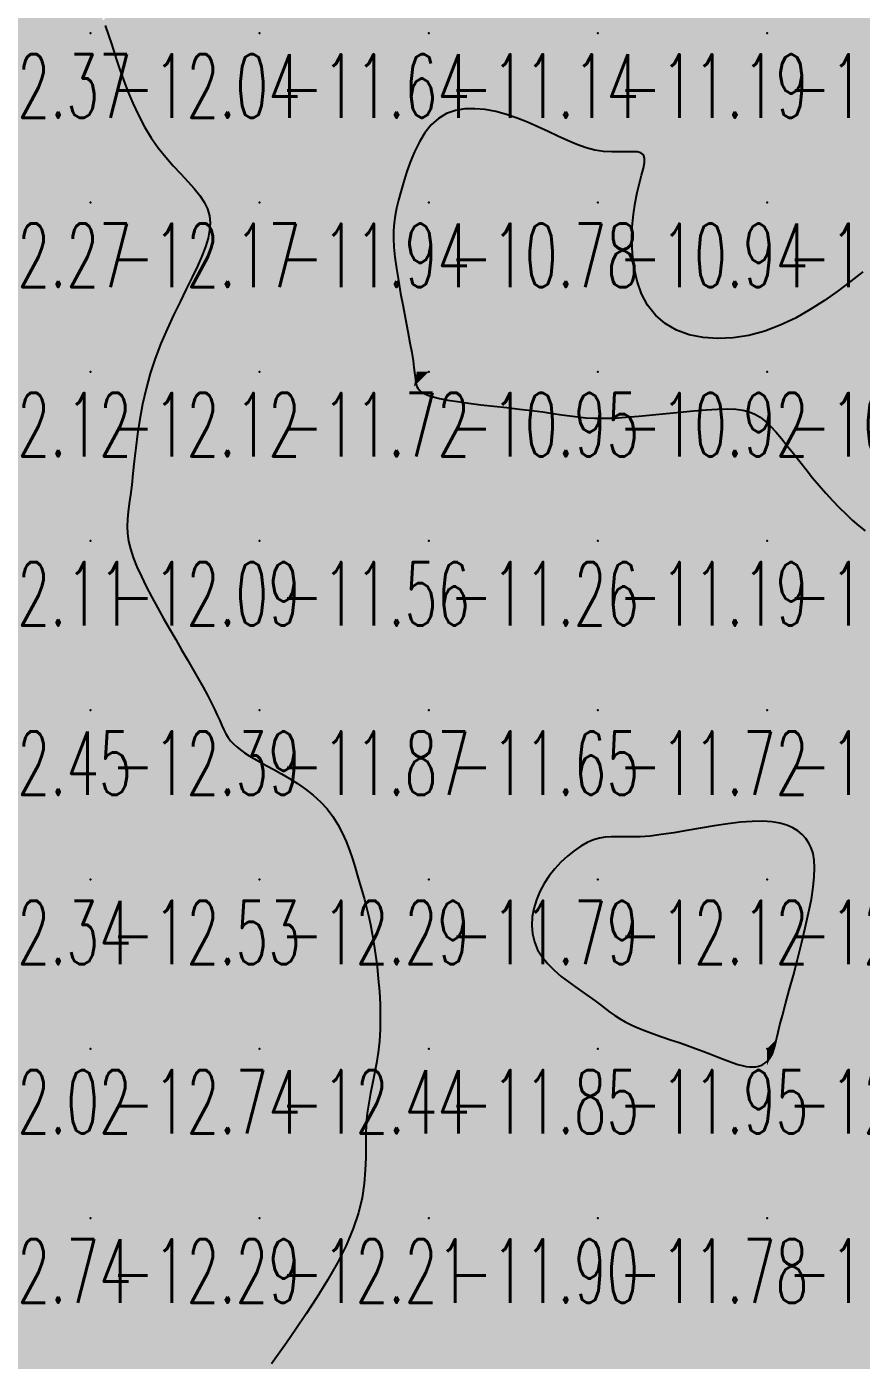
# Model space of a CAD drawing. Header units: millimetres. Extents: x 88261 to 90953, y 390274 to 392322.
# Drawn here: x 89756.5 to 89805.8, y 391698.8 to 391777.6 of the extents above; entities that cross this region are included whole.
import ezdxf
from ezdxf.enums import TextEntityAlignment as Align

# ---------------------------------------------------------------- set-up
doc = ezdxf.new("R2010")
doc.units = ezdxf.units.MM
doc.header["$LTSCALE"] = 25
for name, color, linetype in [('CN_03_00', 7, 'Continuous'), ('COTEAlt', 7, 'Continuous'), ('TN_COLORIAGE', 7, 'Continuous')]:
    doc.layers.add(name, color=color, linetype=linetype)
doc.styles.add('Simplex 1.0', font='Simplex.shx', dxfattribs={"width": 0.99, "height": 2.5})
doc.styles.get("Standard").update_dxf_attribs({"font": 'times.ttf'})

# ---------------------------------------------------------------- blocks, each defined once
blk = doc.blocks.new('COTE')
at = {"color": 0}
blk.add_point((0, 0), dxfattribs=at)
at = {"layer": 'COTEAlt'}
blk.add_attdef('ALT', text='', height=3.75, dxfattribs=at).set_placement((1.25, -1.25), align=Align.TOP_LEFT)

msp = doc.modelspace()

# ---------------------------------------------------------------- linework, layer by layer
at = {"layer": 'CN_03_00', "flags": 128}
for points, elevation in [([(89761.116, 391777.691), (89761.184, 391777.51), (89761.263, 391777.287), (89761.357, 391777.009), (89761.472, 391776.663), (89761.612, 391776.237), (89761.78, 391775.722), (89761.979, 391775.131), (89762.208, 391774.484), (89762.469, 391773.799), (89762.761, 391773.095), (89763.086, 391772.39), (89763.443, 391771.704), (89763.834, 391771.054), (89764.257, 391770.456), (89764.7, 391769.906), (89765.148, 391769.399), (89765.588, 391768.926), (89766.006, 391768.482), (89766.386, 391768.06), (89766.716, 391767.652), (89766.98, 391767.252), (89767.168, 391766.854), (89767.281, 391766.449), (89767.321, 391766.031), (89767.294, 391765.592), (89767.202, 391765.124), (89767.05, 391764.621), (89766.84, 391764.074), (89766.578, 391763.477), (89766.267, 391762.824), (89765.92, 391762.119), (89765.55, 391761.368), (89765.168, 391760.576), (89764.788, 391759.751), (89764.422, 391758.897), (89764.084, 391758.021), (89763.786, 391757.128), (89763.537, 391756.226), (89763.335, 391755.325), (89763.171, 391754.436), (89763.039, 391753.569), (89762.932, 391752.737), (89762.843, 391751.95), (89762.764, 391751.22), (89762.689, 391750.558), (89762.613, 391749.969), (89762.542, 391749.445), (89762.481, 391748.968), (89762.44, 391748.524), (89762.426, 391748.098), (89762.447, 391747.674), (89762.509, 391747.236), (89762.621, 391746.769), (89762.787, 391746.263), (89763.003, 391745.718), (89763.262, 391745.143), (89763.555, 391744.545), (89763.877, 391743.928), (89764.218, 391743.301), (89764.572, 391742.67), (89764.932, 391742.041), (89765.29, 391741.422), (89765.643, 391740.816), (89765.985, 391740.227), (89766.312, 391739.661), (89766.62, 391739.12), (89766.906, 391738.611), (89767.164, 391738.135), (89767.391, 391737.699), (89767.584, 391737.304), (89767.748, 391736.949), (89767.891, 391736.629), (89768.02, 391736.341), (89768.142, 391736.082), (89768.264, 391735.846), (89768.394, 391735.631), (89768.539, 391735.433), (89768.705, 391735.248), (89768.896, 391735.072), (89769.113, 391734.901), (89769.359, 391734.73), (89769.637, 391734.555), (89769.947, 391734.373), (89770.294, 391734.178), (89770.679, 391733.967), (89771.101, 391733.736), (89771.553, 391733.483), (89772.022, 391733.206), (89772.498, 391732.904), (89772.969, 391732.575), (89773.424, 391732.218), (89773.852, 391731.831), (89774.241, 391731.413), (89774.583, 391730.964), (89774.881, 391730.488), (89775.14, 391729.993), (89775.366, 391729.485), (89775.563, 391728.972), (89775.738, 391728.459), (89775.896, 391727.953), (89776.043, 391727.461), (89776.182, 391726.988), (89776.316, 391726.525), (89776.445, 391726.064), (89776.567, 391725.595), (89776.685, 391725.108), (89776.797, 391724.594), (89776.904, 391724.042), (89777.006, 391723.444), (89777.103, 391722.793), (89777.192, 391722.098), (89777.269, 391721.37), (89777.329, 391720.624), (89777.37, 391719.87), (89777.387, 391719.121), (89777.377, 391718.39), (89777.337, 391717.688), (89777.263, 391717.025), (89777.164, 391716.395), (89777.049, 391715.79), (89776.926, 391715.201), (89776.807, 391714.619), (89776.698, 391714.035), (89776.611, 391713.441), (89776.554, 391712.829), (89776.532, 391712.189), (89776.528, 391711.518), (89776.524, 391710.812), (89776.5, 391710.067), (89776.433, 391709.28), (89776.306, 391708.445), (89776.098, 391707.561), (89775.787, 391706.622), (89775.363, 391705.63), (89774.846, 391704.605), (89774.263, 391703.573), (89773.642, 391702.559), (89773.011, 391701.587), (89772.399, 391700.683), (89771.834, 391699.872), (89771.343, 391699.18), (89770.948, 391698.624)], -12), ([(89805.915, 391763.145), (89805.204, 391762.585), (89804.444, 391762.013), (89803.64, 391761.447), (89802.798, 391760.907), (89801.925, 391760.411), (89801.026, 391759.979), (89800.109, 391759.631), (89799.179, 391759.382), (89798.253, 391759.236), (89797.345, 391759.195), (89796.472, 391759.258), (89795.65, 391759.426), (89794.895, 391759.701), (89794.223, 391760.083), (89793.649, 391760.573), (89793.186, 391761.168), (89792.827, 391761.849), (89792.564, 391762.595), (89792.387, 391763.384), (89792.286, 391764.195), (89792.252, 391765.005), (89792.274, 391765.793), (89792.343, 391766.536), (89792.448, 391767.218), (89792.575, 391767.832), (89792.709, 391768.378), (89792.834, 391768.854), (89792.934, 391769.26), (89792.995, 391769.595), (89793, 391769.856), (89792.935, 391770.044), (89792.787, 391770.16), (89792.562, 391770.218), (89792.268, 391770.235), (89791.915, 391770.231), (89791.509, 391770.221), (89791.062, 391770.223), (89790.58, 391770.255), (89790.073, 391770.334), (89789.548, 391770.472), (89789.008, 391770.663), (89788.453, 391770.894), (89787.883, 391771.153), (89787.3, 391771.427), (89786.703, 391771.704), (89786.095, 391771.972), (89785.476, 391772.219), (89784.847, 391772.432), (89784.215, 391772.602), (89783.589, 391772.72), (89782.977, 391772.776), (89782.386, 391772.762), (89781.825, 391772.667), (89781.302, 391772.484), (89780.824, 391772.202), (89780.399, 391771.818), (89780.023, 391771.348), (89779.694, 391770.811), (89779.407, 391770.229), (89779.158, 391769.623), (89778.942, 391769.013), (89778.757, 391768.42), (89778.599, 391767.866), (89778.463, 391767.363), (89778.351, 391766.902), (89778.264, 391766.464), (89778.203, 391766.032), (89778.17, 391765.587), (89778.166, 391765.113), (89778.192, 391764.592), (89778.25, 391764.005), (89778.339, 391763.343), (89778.339, 391763.343), (89778.453, 391762.621), (89778.586, 391761.864), (89778.728, 391761.095), (89778.872, 391760.337), (89779.011, 391759.614), (89779.137, 391758.95), (89779.242, 391758.368), (89779.32, 391757.886), (89779.376, 391757.496), (89779.415, 391757.186), (89779.442, 391756.942), (89779.463, 391756.752), (89779.483, 391756.602), (89779.509, 391756.48), (89779.546, 391756.371), (89779.6, 391756.266), (89779.682, 391756.161), (89779.802, 391756.058), (89779.972, 391755.956), (89780.203, 391755.856), (89780.506, 391755.757), (89780.892, 391755.66), (89781.372, 391755.565), (89781.952, 391755.472), (89782.614, 391755.381), (89783.334, 391755.292), (89784.089, 391755.204), (89784.856, 391755.117), (89785.612, 391755.032), (89786.332, 391754.947), (89786.994, 391754.863), (89787.582, 391754.78), (89788.109, 391754.701), (89788.598, 391754.63), (89789.068, 391754.569), (89789.543, 391754.523), (89790.042, 391754.494), (89790.589, 391754.487), (89791.203, 391754.504), (89791.899, 391754.547), (89792.662, 391754.612), (89793.467, 391754.69), (89794.292, 391754.774), (89795.113, 391754.858), (89795.907, 391754.934), (89796.651, 391754.996), (89797.32, 391755.035), (89797.899, 391755.046), (89798.395, 391755.024), (89798.823, 391754.967), (89799.197, 391754.87), (89799.532, 391754.73), (89799.841, 391754.544), (89800.14, 391754.309), (89800.443, 391754.021), (89800.761, 391753.679), (89801.096, 391753.29), (89801.444, 391752.864), (89801.805, 391752.41), (89802.176, 391751.938), (89802.556, 391751.458), (89802.941, 391750.978), (89803.332, 391750.508), (89803.724, 391750.057), (89804.118, 391749.627), (89804.51, 391749.218), (89804.9, 391748.834), (89805.287, 391748.474), (89805.667, 391748.139), (89806.041, 391747.832)], -11)]:
    msp.add_lwpolyline(points, dxfattribs=dict(at, elevation=elevation))
at = {"layer": 'CN_03_00', "elevation": -12, "flags": 128}
msp.add_lwpolyline([(89790.089, 391720.067), (89790.398, 391719.833), (89790.685, 391719.615), (89790.961, 391719.408), (89791.239, 391719.212), (89791.531, 391719.023), (89791.85, 391718.84), (89792.208, 391718.66), (89792.614, 391718.481), (89793.06, 391718.303), (89793.536, 391718.126), (89794.033, 391717.95), (89794.54, 391717.777), (89795.046, 391717.605), (89795.54, 391717.435), (89796.014, 391717.268), (89796.457, 391717.104), (89796.87, 391716.945), (89797.253, 391716.794), (89797.608, 391716.654), (89797.937, 391716.527), (89798.239, 391716.416), (89798.517, 391716.324), (89798.772, 391716.252), (89799.004, 391716.204), (89799.216, 391716.178), (89799.409, 391716.173), (89799.582, 391716.186), (89799.739, 391716.217), (89799.88, 391716.263), (89800.006, 391716.323), (89800.119, 391716.395), (89800.22, 391716.477), (89800.309, 391716.568), (89800.387, 391716.664), (89800.455, 391716.765), (89800.513, 391716.866), (89800.562, 391716.967), (89800.603, 391717.065), (89800.635, 391717.157), (89800.661, 391717.245), (89800.686, 391717.343), (89800.717, 391717.472), (89800.758, 391717.649), (89800.816, 391717.892), (89800.899, 391718.222), (89801.011, 391718.656), (89801.159, 391719.213), (89801.346, 391719.904), (89801.563, 391720.705), (89801.8, 391721.586), (89802.044, 391722.515), (89802.284, 391723.461), (89802.509, 391724.393), (89802.706, 391725.279), (89802.865, 391726.089), (89802.976, 391726.798), (89803.04, 391727.409), (89803.057, 391727.935), (89803.031, 391728.386), (89802.963, 391728.773), (89802.855, 391729.106), (89802.711, 391729.397), (89802.531, 391729.657), (89802.316, 391729.895), (89802.062, 391730.108), (89801.763, 391730.293), (89801.413, 391730.447), (89801.005, 391730.567), (89800.533, 391730.647), (89799.992, 391730.685), (89799.374, 391730.677), (89798.68, 391730.622), (89797.924, 391730.528), (89797.13, 391730.408), (89796.319, 391730.273), (89795.511, 391730.134), (89794.729, 391730.003), (89793.994, 391729.892), (89793.328, 391729.811), (89792.745, 391729.769), (89792.239, 391729.757), (89791.794, 391729.761), (89791.396, 391729.77), (89791.031, 391729.769), (89790.685, 391729.747), (89790.343, 391729.69), (89789.991, 391729.586), (89789.619, 391729.424), (89789.232, 391729.207), (89788.838, 391728.938), (89788.445, 391728.624), (89788.064, 391728.268), (89787.701, 391727.876), (89787.366, 391727.451), (89787.068, 391726.999), (89786.815, 391726.525), (89786.611, 391726.035), (89786.461, 391725.534), (89786.37, 391725.03), (89786.342, 391724.528), (89786.383, 391724.034), (89786.495, 391723.555), (89786.684, 391723.097), (89786.951, 391722.665), (89787.283, 391722.259), (89787.664, 391721.878), (89788.078, 391721.521), (89788.51, 391721.188), (89788.942, 391720.877), (89789.36, 391720.587), (89789.746, 391720.317), (89790.089, 391720.067)], close=True, dxfattribs=at)
at = {"layer": 'TN_COLORIAGE', "color": 211}
for points in [[(89750.249, 391777.239, -12), (89757.323, 391784.313, -12), (89750.249, 391787.239, -12), (89757.063, 391787.239, -12)], [(89750.249, 391777.239, -12), (89757.323, 391784.313, -12), (89760.249, 391777.239, -12), (89760.249, 391779.435, -12)], [(89761.012, 391778.003, -12.043), (89760.249, 391779.435, -12.043), (89760.249, 391777.239, -12.043)], [(89761.012, 391778.003, -12.043), (89761.297, 391777.239, -12.043), (89760.249, 391777.239, -12.043)], [(89750.249, 391767.239, -12.043), (89760.249, 391767.239, -12.043), (89760.249, 391777.239, -12.043)], [(89750.249, 391777.239, -12.043), (89750.249, 391767.239, -12.043), (89760.249, 391777.239, -12.043)], [(89760.249, 391767.239, -12), (89763.471, 391770.461, -12), (89760.249, 391777.239, -12), (89761.297, 391777.239, -12)], [(89763.471, 391770.461, -12.173), (89767.826, 391767.239, -12.173), (89760.249, 391767.239, -12.173)], [(89750.249, 391767.239, -12.173), (89750.249, 391757.239, -12.173), (89760.249, 391767.239, -12.173)], [(89750.249, 391757.239, -12.173), (89760.249, 391757.239, -12.173), (89760.249, 391767.239, -12.173)], [(89760.249, 391767.239, -12), (89767.826, 391767.239, -12), (89760.249, 391757.239, -12), (89767.105, 391764.096, -12)], [(89763.221, 391757.239, -12.121), (89767.105, 391764.096, -12.121), (89760.249, 391757.239, -12.121)], [(89750.249, 391747.239, -12.121), (89760.249, 391747.239, -12.121), (89760.249, 391757.239, -12.121)], [(89750.249, 391757.239, -12.121), (89750.249, 391747.239, -12.121), (89760.249, 391757.239, -12.121)], [(89760.249, 391757.239, -12), (89763.221, 391757.239, -12), (89760.249, 391747.239, -12), (89762.726, 391749.717, -12)], [(89762.012, 391747.239, -12.094), (89762.726, 391749.717, -12.094), (89760.249, 391747.239, -12.094)], [(89750.249, 391747.239, -12.094), (89750.249, 391737.239, -12.094), (89760.249, 391747.239, -12.094)], [(89750.249, 391737.239, -12.094), (89760.249, 391737.239, -12.094), (89760.249, 391747.239, -12.094)], [(89760.249, 391737.239, -12), (89764.952, 391741.942, -12), (89760.249, 391747.239, -12), (89762.012, 391747.239, -12)], [(89764.952, 391741.942, -12.389), (89767.773, 391737.239, -12.389), (89760.249, 391737.239, -12.389)], [(89750.249, 391737.239, -12.389), (89750.249, 391727.239, -12.389), (89760.249, 391737.239, -12.389)], [(89750.249, 391727.239, -12.389), (89760.249, 391727.239, -12.389), (89760.249, 391737.239, -12.389)], [(89760.249, 391727.239, -12), (89768.303, 391735.294, -12), (89760.249, 391737.239, -12), (89767.773, 391737.239, -12)], [(89760.249, 391727.239, -12), (89768.303, 391735.294, -12), (89770.249, 391727.239, -12), (89770.249, 391734.186, -12)], [(89774.773, 391731.764, -12.291), (89770.249, 391734.186, -12.291), (89770.249, 391727.239, -12.291)], [(89774.773, 391731.764, -12.291), (89776.107, 391727.239, -12.291), (89770.249, 391727.239, -12.291)], [(89800.249, 391727.239, -12), (89800.249, 391731.207, -12), (89790.249, 391727.239, -12), (89792.367, 391729.358, -12)], [(89802.884, 391729.875, -12.292), (89800.249, 391731.207, -12.292), (89800.249, 391727.239, -12.292)], [(89790.249, 391730.23, -12.119), (89786.586, 391727.239, -12.119), (89790.249, 391727.239, -12.119)], [(89792.367, 391729.358, -12.119), (89790.249, 391730.23, -12.119), (89790.249, 391727.239, -12.119)], [(89802.884, 391729.875, -12.292), (89803.399, 391727.239, -12.292), (89800.249, 391727.239, -12.292)], [(89750.249, 391727.239, -12.53), (89750.249, 391717.239, -12.53), (89760.249, 391727.239, -12.53)], [(89750.249, 391717.239, -12.53), (89760.249, 391717.239, -12.53), (89760.249, 391727.239, -12.53)], [(89760.249, 391727.239, -12.291), (89760.249, 391717.239, -12.291), (89770.249, 391727.239, -12.291)], [(89760.249, 391717.239, -12.291), (89770.249, 391717.239, -12.291), (89770.249, 391727.239, -12.291)], [(89770.249, 391717.239, -12), (89777.056, 391724.046, -12), (89770.249, 391727.239, -12), (89776.107, 391727.239, -12)], [(89786.586, 391727.239, -12.119), (89785.817, 391722.808, -12.119), (89790.249, 391727.239, -12.119)], [(89785.817, 391722.808, -12.119), (89790.249, 391720.111, -12.119), (89790.249, 391727.239, -12.119)], [(89800.249, 391727.239, -12), (89791.662, 391718.652, -12), (89790.249, 391727.239, -12), (89790.249, 391720.111, -12)], [(89800.249, 391727.239, -12), (89791.662, 391718.652, -12), (89800.249, 391717.239, -12), (89796.353, 391717.239, -12)], [(89800.249, 391727.239, -12), (89803.399, 391727.239, -12), (89800.249, 391717.239, -12), (89800.71, 391717.7, -12)], [(89777.056, 391724.046, -12.439), (89777.708, 391717.239, -12.439), (89770.249, 391717.239, -12.439)], [(89800.71, 391717.7, -12.031), (89800.713, 391717.239, -12.031), (89800.249, 391717.239, -12.031)], [(89750.249, 391717.239, -12.739), (89750.249, 391707.239, -12.739), (89760.249, 391717.239, -12.739)], [(89750.249, 391707.239, -12.739), (89760.249, 391707.239, -12.739), (89760.249, 391717.239, -12.739)], [(89760.249, 391717.239, -12.439), (89760.249, 391707.239, -12.439), (89770.249, 391717.239, -12.439)], [(89760.249, 391707.239, -12.439), (89770.249, 391707.239, -12.439), (89770.249, 391717.239, -12.439)], [(89770.249, 391717.239, -12), (89777.708, 391717.239, -12), (89770.249, 391707.239, -12), (89776.133, 391713.123, -12)], [(89799.007, 391715.998, -12.031), (89796.353, 391717.239, -12.031), (89800.249, 391717.239, -12.031)], [(89800.249, 391716.283, -12.031), (89799.007, 391715.998, -12.031), (89800.249, 391717.239, -12.031)], [(89800.713, 391717.239, -12.031), (89800.249, 391716.283, -12.031), (89800.249, 391717.239, -12.031)], [(89776.133, 391713.123, -12.214), (89777.086, 391707.239, -12.214), (89770.249, 391707.239, -12.214)], [(89750.249, 391698.546, -12.288), (89750.772, 391697.763, -12.288), (89750.249, 391707.239, -12.288), (89760.249, 391707.239, -12.288)], [(89750.803, 391697.239, -12.288), (89750.772, 391697.763, -12.288), (89760.249, 391697.239, -12.288), (89760.249, 391707.239, -12.288)], [(89760.249, 391707.239, -12.214), (89760.249, 391697.239, -12.214), (89770.249, 391707.239, -12.214)], [(89760.249, 391697.239, -12), (89769.979, 391697.239, -12), (89770.249, 391707.239, -12), (89770.249, 391697.65, -12)], [(89777.086, 391707.239, -12.214), (89770.249, 391697.65, -12.214), (89770.249, 391707.239, -12.214)]]:
    msp.add_solid(points, dxfattribs=at)
at = {"layer": 'TN_COLORIAGE', "color": 201}
for points in [[(89761.297, 391777.239, -11.485), (89761.012, 391778.003, -11.485), (89770.249, 391777.239, -11.485), (89770.249, 391787.239, -11.485)], [(89770.249, 391787.239, -11.385), (89770.249, 391777.239, -11.385), (89780.249, 391787.239, -11.385)], [(89770.249, 391777.239, -11.385), (89780.249, 391777.239, -11.385), (89780.249, 391787.239, -11.385)], [(89780.249, 391787.239, -11), (89790.146, 391787.239, -11), (89780.249, 391777.239, -11), (89789.972, 391786.963, -11)], [(89790.249, 391777.239, -11), (89790.249, 391787.036, -11), (89780.249, 391777.239, -11), (89789.972, 391786.963, -11)], [(89795.246, 391782.237, -11.192), (89790.249, 391787.036, -11.192), (89790.249, 391777.239, -11.192)], [(89790.249, 391777.239, -11), (89795.246, 391782.237, -11), (89800.249, 391777.239, -11), (89800.249, 391780.833, -11)], [(89800.249, 391780.833, -11.108), (89805.125, 391782.115, -11.108), (89800.249, 391777.239, -11.108)], [(89800.249, 391777.239, -11), (89805.125, 391782.115, -11), (89810.249, 391777.239, -11), (89810.249, 391781.322, -11)], [(89761.297, 391777.239, -11.636), (89763.471, 391770.461, -11.636), (89770.249, 391777.239, -11.636)], [(89767.826, 391767.239, -11.636), (89763.471, 391770.461, -11.636), (89770.249, 391767.239, -11.636), (89770.249, 391777.239, -11.636)], [(89770.249, 391767.239, -11), (89778.361, 391767.239, -11), (89780.249, 391777.239, -11), (89780.249, 391773.349, -11)], [(89770.249, 391777.239, -11.14), (89770.249, 391767.239, -11.14), (89780.249, 391777.239, -11.14)], [(89790.249, 391777.239, -11), (89785.589, 391772.58, -11), (89780.249, 391777.239, -11), (89780.249, 391773.349, -11)], [(89785.589, 391772.58, -11.192), (89790.249, 391769.645, -11.192), (89790.249, 391777.239, -11.192)], [(89790.249, 391777.239, -11), (89790.249, 391769.645, -11), (89800.249, 391777.239, -11), (89793.854, 391770.845, -11)], [(89800.249, 391767.239, -11), (89791.944, 391767.239, -11), (89800.249, 391777.239, -11), (89793.854, 391770.845, -11)], [(89800.249, 391777.239, -11.078), (89800.249, 391767.239, -11.078), (89810.249, 391777.239, -11.078)], [(89800.249, 391767.239, -11.078), (89810.249, 391767.239, -11.078), (89810.249, 391777.239, -11.078)], [(89767.105, 391764.096, -11.715), (89763.221, 391757.239, -11.715), (89770.249, 391767.239, -11.715), (89770.249, 391757.239, -11.715)], [(89767.105, 391764.096, -11.945), (89767.826, 391767.239, -11.945), (89770.249, 391767.239, -11.945)], [(89770.249, 391767.239, -11), (89778.361, 391767.239, -11), (89770.249, 391757.239, -11), (89777.898, 391764.888, -11)], [(89792.425, 391759.416, -11.298), (89791.944, 391767.239, -11.298), (89800.249, 391767.239, -11.298)], [(89792.425, 391759.416, -11.298), (89800.249, 391758.537, -11.298), (89800.249, 391767.239, -11.298)], [(89800.249, 391767.239, -11), (89800.249, 391758.537, -11), (89810.249, 391767.239, -11), (89807.231, 391764.221, -11)], [(89777.898, 391764.888, -11.715), (89779.546, 391757.239, -11.715), (89770.249, 391757.239, -11.715)], [(89762.726, 391749.717, -11.562), (89762.012, 391747.239, -11.562), (89770.249, 391757.239, -11.562), (89770.249, 391747.239, -11.562)], [(89762.726, 391749.717, -11.715), (89763.221, 391757.239, -11.715), (89770.249, 391757.239, -11.715)], [(89770.249, 391757.239, -11), (89779.546, 391757.239, -11), (89770.249, 391747.239, -11), (89779.37, 391756.361, -11)], [(89770.249, 391747.239, -11), (89779.37, 391756.361, -11), (89780.249, 391747.239, -11), (89780.249, 391755.543, -11)], [(89787.867, 391754.858, -11.265), (89780.249, 391755.543, -11.265), (89780.249, 391747.239, -11.265)], [(89790.249, 391754.205, -11.19), (89798.356, 391755.346, -11.19), (89790.249, 391747.239, -11.19)], [(89790.249, 391747.239, -11), (89798.356, 391755.346, -11), (89800.249, 391747.239, -11), (89800.249, 391754.62, -11)], [(89780.249, 391747.239, -11), (89787.867, 391754.858, -11), (89790.249, 391747.239, -11), (89790.249, 391754.205, -11)], [(89803.306, 391750.297, -11.125), (89800.249, 391754.62, -11.125), (89800.249, 391747.239, -11.125)], [(89803.306, 391750.297, -11.125), (89806.515, 391747.239, -11.125), (89800.249, 391747.239, -11.125)], [(89762.012, 391747.239, -11.562), (89764.952, 391741.942, -11.562), (89770.249, 391747.239, -11.562)], [(89767.773, 391737.239, -11.562), (89764.952, 391741.942, -11.562), (89770.249, 391737.239, -11.562), (89770.249, 391747.239, -11.562)], [(89770.249, 391747.239, -11.265), (89770.249, 391737.239, -11.265), (89780.249, 391747.239, -11.265)], [(89770.249, 391737.239, -11.265), (89780.249, 391737.239, -11.265), (89780.249, 391747.239, -11.265)], [(89780.249, 391747.239, -11.19), (89780.249, 391737.239, -11.19), (89790.249, 391747.239, -11.19)], [(89780.249, 391737.239, -11.19), (89790.249, 391737.239, -11.19), (89790.249, 391747.239, -11.19)], [(89790.249, 391747.239, -11.125), (89790.249, 391737.239, -11.125), (89800.249, 391747.239, -11.125)], [(89790.249, 391737.239, -11.125), (89800.249, 391737.239, -11.125), (89800.249, 391747.239, -11.125)], [(89800.249, 391737.239, -11), (89809.069, 391746.059, -11), (89800.249, 391747.239, -11), (89806.515, 391747.239, -11)], [(89800.249, 391737.239, -11), (89809.069, 391746.059, -11), (89810.249, 391737.239, -11), (89810.249, 391744.37, -11)], [(89767.773, 391737.239, -11.872), (89768.303, 391735.294, -11.872), (89770.249, 391737.239, -11.872)], [(89770.249, 391734.186, -11.872), (89768.303, 391735.294, -11.872), (89770.249, 391737.239, -11.872)], [(89770.249, 391734.186, -11.647), (89774.773, 391731.764, -11.647), (89770.249, 391737.239, -11.647), (89780.249, 391737.239, -11.647)], [(89776.107, 391727.239, -11.647), (89774.773, 391731.764, -11.647), (89780.249, 391727.239, -11.647), (89780.249, 391737.239, -11.647)], [(89780.249, 391737.239, -11.721), (89780.249, 391727.239, -11.721), (89790.249, 391737.239, -11.721)], [(89786.586, 391727.239, -11.721), (89790.249, 391730.23, -11.721), (89780.249, 391727.239, -11.721), (89790.249, 391737.239, -11.721)], [(89790.249, 391730.23, -11.557), (89792.367, 391729.358, -11.557), (89790.249, 391737.239, -11.557), (89800.249, 391737.239, -11.557)], [(89792.367, 391729.358, -11.557), (89800.249, 391731.207, -11.557), (89800.249, 391737.239, -11.557)], [(89800.249, 391731.207, -11.185), (89802.884, 391729.875, -11.185), (89800.249, 391737.239, -11.185), (89810.249, 391737.239, -11.185)], [(89803.399, 391727.239, -11.185), (89802.884, 391729.875, -11.185), (89810.249, 391727.239, -11.185), (89810.249, 391737.239, -11.185)], [(89776.107, 391727.239, -11.794), (89777.056, 391724.046, -11.794), (89780.249, 391727.239, -11.794)], [(89777.708, 391717.239, -11.794), (89777.056, 391724.046, -11.794), (89780.249, 391717.239, -11.794), (89780.249, 391727.239, -11.794)], [(89785.817, 391722.808, -11.794), (89786.586, 391727.239, -11.794), (89780.249, 391717.239, -11.794), (89780.249, 391727.239, -11.794)], [(89800.71, 391717.7, -11.366), (89803.399, 391727.239, -11.366), (89810.249, 391727.239, -11.366)], [(89800.713, 391717.239, -11.366), (89800.71, 391717.7, -11.366), (89810.249, 391717.239, -11.366), (89810.249, 391727.239, -11.366)], [(89790.249, 391720.111, -11.85), (89785.817, 391722.808, -11.85), (89790.249, 391717.239, -11.85), (89780.249, 391717.239, -11.85)], [(89790.249, 391720.111, -11.952), (89791.662, 391718.652, -11.952), (89790.249, 391717.239, -11.952)], [(89796.353, 391717.239, -11.952), (89791.662, 391718.652, -11.952), (89790.249, 391717.239, -11.952)], [(89776.133, 391713.123, -11.85), (89777.708, 391717.239, -11.85), (89780.249, 391717.239, -11.85)], [(89777.086, 391707.239, -11.85), (89776.133, 391713.123, -11.85), (89780.249, 391707.239, -11.85), (89780.249, 391717.239, -11.85)], [(89780.249, 391717.239, -11.952), (89780.249, 391707.239, -11.952), (89790.249, 391717.239, -11.952)], [(89780.249, 391707.239, -11.952), (89790.249, 391707.239, -11.952), (89790.249, 391717.239, -11.952)], [(89796.353, 391717.239, -11.784), (89799.007, 391715.998, -11.784), (89790.249, 391717.239, -11.784), (89790.249, 391707.239, -11.784)], [(89800.249, 391716.283, -11.371), (89800.713, 391717.239, -11.371), (89800.249, 391707.239, -11.371), (89810.249, 391717.239, -11.371)], [(89800.249, 391707.239, -11.371), (89810.249, 391707.239, -11.371), (89810.249, 391717.239, -11.371)], [(89799.007, 391715.998, -11.711), (89800.249, 391716.283, -11.711), (89790.249, 391707.239, -11.711), (89800.249, 391707.239, -11.711)], [(89770.249, 391697.65, -11.901), (89777.086, 391707.239, -11.901), (89770.249, 391697.239, -11.901), (89780.249, 391707.239, -11.901)], [(89770.249, 391697.239, -11.901), (89780.249, 391697.239, -11.901), (89780.249, 391707.239, -11.901)], [(89780.249, 391707.239, -11.784), (89780.249, 391697.239, -11.784), (89790.249, 391707.239, -11.784)], [(89780.249, 391697.239, -11.784), (89790.249, 391697.239, -11.784), (89790.249, 391707.239, -11.784)], [(89799.137, 391697.239, -11.711), (89800.249, 391698.091, -11.711), (89790.249, 391697.239, -11.711), (89800.249, 391707.239, -11.711)], [(89790.249, 391707.239, -11.711), (89790.249, 391697.239, -11.711), (89800.249, 391707.239, -11.711)], [(89800.249, 391698.091, -11.38), (89800.665, 391697.656, -11.38), (89800.249, 391707.239, -11.38), (89810.249, 391707.239, -11.38)], [(89800.705, 391697.239, -11.38), (89800.665, 391697.656, -11.38), (89810.249, 391697.239, -11.38), (89810.249, 391707.239, -11.38)]]:
    msp.add_solid(points, dxfattribs=at)
at = {"layer": 'TN_COLORIAGE', "color": 191}
for points in [[(89780.249, 391773.349, -10.78), (89778.361, 391767.239, -10.78), (89780.249, 391767.239, -10.78)], [(89780.249, 391773.349, -10.78), (89785.589, 391772.58, -10.78), (89780.249, 391767.239, -10.78)], [(89790.249, 391769.645, -10.78), (89785.589, 391772.58, -10.78), (89790.249, 391767.239, -10.78), (89780.249, 391767.239, -10.78)], [(89793.854, 391770.845, -10.939), (89790.249, 391769.645, -10.939), (89790.249, 391767.239, -10.939)], [(89793.854, 391770.845, -10.939), (89791.944, 391767.239, -10.939), (89790.249, 391767.239, -10.939)], [(89777.898, 391764.888, -10.78), (89778.361, 391767.239, -10.78), (89780.249, 391767.239, -10.78)], [(89779.546, 391757.239, -10.78), (89777.898, 391764.888, -10.78), (89780.249, 391757.239, -10.78), (89780.249, 391767.239, -10.78)], [(89780.249, 391767.239, -10.939), (89780.249, 391757.239, -10.939), (89790.249, 391767.239, -10.939)], [(89780.249, 391757.239, -10.939), (89790.249, 391757.239, -10.939), (89790.249, 391767.239, -10.939)], [(89791.944, 391767.239, -10.917), (89792.425, 391759.416, -10.917), (89790.249, 391767.239, -10.917), (89790.249, 391757.239, -10.917)], [(89807.231, 391764.221, -10.716), (89810.249, 391766.607, -10.716), (89800.249, 391757.239, -10.716), (89810.249, 391757.239, -10.716)], [(89807.231, 391764.221, -10.956), (89800.249, 391758.537, -10.956), (89800.249, 391757.239, -10.956)], [(89800.249, 391758.537, -10.917), (89792.425, 391759.416, -10.917), (89800.249, 391757.239, -10.917), (89790.249, 391757.239, -10.917)], [(89779.37, 391756.361, -10.946), (89779.546, 391757.239, -10.946), (89780.249, 391757.239, -10.946)], [(89780.249, 391755.543, -10.946), (89779.37, 391756.361, -10.946), (89780.249, 391757.239, -10.946)], [(89780.249, 391755.543, -10.917), (89787.867, 391754.858, -10.917), (89780.249, 391757.239, -10.917), (89790.249, 391757.239, -10.917)], [(89790.249, 391754.205, -10.917), (89787.867, 391754.858, -10.917), (89790.249, 391757.239, -10.917)], [(89798.356, 391755.346, -10.917), (89790.249, 391754.205, -10.917), (89800.249, 391757.239, -10.917), (89790.249, 391757.239, -10.917)], [(89800.249, 391754.62, -10.956), (89798.356, 391755.346, -10.956), (89800.249, 391757.239, -10.956)], [(89800.249, 391754.62, -10.716), (89803.306, 391750.297, -10.716), (89800.249, 391757.239, -10.716), (89810.249, 391757.239, -10.716)], [(89806.515, 391747.239, -10.716), (89803.306, 391750.297, -10.716), (89810.249, 391747.239, -10.716), (89810.249, 391757.239, -10.716)]]:
    msp.add_solid(points, dxfattribs=at)

# ---------------------------------------------------------------- block references
at = {"layer": 'COTEAlt'}
ref = msp.add_blockref('COTE', (89750.249, 391777.239), dxfattribs=at)
ref.add_attrib('ALT', '-12.37', dxfattribs={"height": 3.75, "style": 'Simplex 1.0', "width": 0.6}).set_placement((89751.499, 391775.989), align=Align.TOP_LEFT)
ref = msp.add_blockref('COTE', (89760.249, 391777.239), dxfattribs=at)
ref.add_attrib('ALT', '-12.04', dxfattribs={"height": 3.75, "style": 'Simplex 1.0', "width": 0.6}).set_placement((89761.499, 391775.989), align=Align.TOP_LEFT)
ref = msp.add_blockref('COTE', (89770.249, 391777.239), dxfattribs=at)
ref.add_attrib('ALT', '-11.64', dxfattribs={"height": 3.75, "style": 'Simplex 1.0', "width": 0.6}).set_placement((89771.499, 391775.989), align=Align.TOP_LEFT)
ref = msp.add_blockref('COTE', (89780.249, 391777.239), dxfattribs=at)
ref.add_attrib('ALT', '-11.14', dxfattribs={"height": 3.75, "style": 'Simplex 1.0', "width": 0.6}).set_placement((89781.499, 391775.989), align=Align.TOP_LEFT)
ref = msp.add_blockref('COTE', (89790.249, 391777.239), dxfattribs=at)
ref.add_attrib('ALT', '-11.19', dxfattribs={"height": 3.75, "style": 'Simplex 1.0', "width": 0.6}).set_placement((89791.499, 391775.989), align=Align.TOP_LEFT)
ref = msp.add_blockref('COTE', (89800.249, 391777.239), dxfattribs=at)
ref.add_attrib('ALT', '-11.11', dxfattribs={"height": 3.75, "style": 'Simplex 1.0', "width": 0.6}).set_placement((89801.499, 391775.989), align=Align.TOP_LEFT)
ref = msp.add_blockref('COTE', (89750.249, 391767.239), dxfattribs=at)
ref.add_attrib('ALT', '-12.27', dxfattribs={"height": 3.75, "style": 'Simplex 1.0', "width": 0.6}).set_placement((89751.499, 391765.989), align=Align.TOP_LEFT)
ref = msp.add_blockref('COTE', (89760.249, 391767.239), dxfattribs=at)
ref.add_attrib('ALT', '-12.17', dxfattribs={"height": 3.75, "style": 'Simplex 1.0', "width": 0.6}).set_placement((89761.499, 391765.989), align=Align.TOP_LEFT)
ref = msp.add_blockref('COTE', (89770.249, 391767.239), dxfattribs=at)
ref.add_attrib('ALT', '-11.94', dxfattribs={"height": 3.75, "style": 'Simplex 1.0', "width": 0.6}).set_placement((89771.499, 391765.989), align=Align.TOP_LEFT)
ref = msp.add_blockref('COTE', (89780.249, 391767.239), dxfattribs=at)
ref.add_attrib('ALT', '-10.78', dxfattribs={"height": 3.75, "style": 'Simplex 1.0', "width": 0.6}).set_placement((89781.499, 391765.989), align=Align.TOP_LEFT)
ref = msp.add_blockref('COTE', (89790.249, 391767.239), dxfattribs=at)
ref.add_attrib('ALT', '-10.94', dxfattribs={"height": 3.75, "style": 'Simplex 1.0', "width": 0.6}).set_placement((89791.499, 391765.989), align=Align.TOP_LEFT)
ref = msp.add_blockref('COTE', (89800.249, 391767.239), dxfattribs=at)
ref.add_attrib('ALT', '-11.30', dxfattribs={"height": 3.75, "style": 'Simplex 1.0', "width": 0.6}).set_placement((89801.499, 391765.989), align=Align.TOP_LEFT)
ref = msp.add_blockref('COTE', (89750.249, 391757.239), dxfattribs=at)
ref.add_attrib('ALT', '-12.12', dxfattribs={"height": 3.75, "style": 'Simplex 1.0', "width": 0.6}).set_placement((89751.499, 391755.989), align=Align.TOP_LEFT)
ref = msp.add_blockref('COTE', (89760.249, 391757.239), dxfattribs=at)
ref.add_attrib('ALT', '-12.12', dxfattribs={"height": 3.75, "style": 'Simplex 1.0', "width": 0.6}).set_placement((89761.499, 391755.989), align=Align.TOP_LEFT)
ref = msp.add_blockref('COTE', (89770.249, 391757.239), dxfattribs=at)
ref.add_attrib('ALT', '-11.72', dxfattribs={"height": 3.75, "style": 'Simplex 1.0', "width": 0.6}).set_placement((89771.499, 391755.989), align=Align.TOP_LEFT)
ref = msp.add_blockref('COTE', (89780.249, 391757.239), dxfattribs=at)
ref.add_attrib('ALT', '-10.95', dxfattribs={"height": 3.75, "style": 'Simplex 1.0', "width": 0.6}).set_placement((89781.499, 391755.989), align=Align.TOP_LEFT)
ref = msp.add_blockref('COTE', (89790.249, 391757.239), dxfattribs=at)
ref.add_attrib('ALT', '-10.92', dxfattribs={"height": 3.75, "style": 'Simplex 1.0', "width": 0.6}).set_placement((89791.499, 391755.989), align=Align.TOP_LEFT)
ref = msp.add_blockref('COTE', (89800.249, 391757.239), dxfattribs=at)
ref.add_attrib('ALT', '-10.96', dxfattribs={"height": 3.75, "style": 'Simplex 1.0', "width": 0.6}).set_placement((89801.499, 391755.989), align=Align.TOP_LEFT)
ref = msp.add_blockref('COTE', (89750.249, 391747.239), dxfattribs=at)
ref.add_attrib('ALT', '-12.11', dxfattribs={"height": 3.75, "style": 'Simplex 1.0', "width": 0.6}).set_placement((89751.499, 391745.989), align=Align.TOP_LEFT)
ref = msp.add_blockref('COTE', (89760.249, 391747.239), dxfattribs=at)
ref.add_attrib('ALT', '-12.09', dxfattribs={"height": 3.75, "style": 'Simplex 1.0', "width": 0.6}).set_placement((89761.499, 391745.989), align=Align.TOP_LEFT)
ref = msp.add_blockref('COTE', (89770.249, 391747.239), dxfattribs=at)
ref.add_attrib('ALT', '-11.56', dxfattribs={"height": 3.75, "style": 'Simplex 1.0', "width": 0.6}).set_placement((89771.499, 391745.989), align=Align.TOP_LEFT)
ref = msp.add_blockref('COTE', (89780.249, 391747.239), dxfattribs=at)
ref.add_attrib('ALT', '-11.26', dxfattribs={"height": 3.75, "style": 'Simplex 1.0', "width": 0.6}).set_placement((89781.499, 391745.989), align=Align.TOP_LEFT)
ref = msp.add_blockref('COTE', (89790.249, 391747.239), dxfattribs=at)
ref.add_attrib('ALT', '-11.19', dxfattribs={"height": 3.75, "style": 'Simplex 1.0', "width": 0.6}).set_placement((89791.499, 391745.989), align=Align.TOP_LEFT)
ref = msp.add_blockref('COTE', (89800.249, 391747.239), dxfattribs=at)
ref.add_attrib('ALT', '-11.13', dxfattribs={"height": 3.75, "style": 'Simplex 1.0', "width": 0.6}).set_placement((89801.499, 391745.989), align=Align.TOP_LEFT)
ref = msp.add_blockref('COTE', (89750.249, 391737.239), dxfattribs=at)
ref.add_attrib('ALT', '-12.45', dxfattribs={"height": 3.75, "style": 'Simplex 1.0', "width": 0.6}).set_placement((89751.499, 391735.989), align=Align.TOP_LEFT)
ref = msp.add_blockref('COTE', (89760.249, 391737.239), dxfattribs=at)
ref.add_attrib('ALT', '-12.39', dxfattribs={"height": 3.75, "style": 'Simplex 1.0', "width": 0.6}).set_placement((89761.499, 391735.989), align=Align.TOP_LEFT)
ref = msp.add_blockref('COTE', (89770.249, 391737.239), dxfattribs=at)
ref.add_attrib('ALT', '-11.87', dxfattribs={"height": 3.75, "style": 'Simplex 1.0', "width": 0.6}).set_placement((89771.499, 391735.989), align=Align.TOP_LEFT)
ref = msp.add_blockref('COTE', (89780.249, 391737.239), dxfattribs=at)
ref.add_attrib('ALT', '-11.65', dxfattribs={"height": 3.75, "style": 'Simplex 1.0', "width": 0.6}).set_placement((89781.499, 391735.989), align=Align.TOP_LEFT)
ref = msp.add_blockref('COTE', (89790.249, 391737.239), dxfattribs=at)
ref.add_attrib('ALT', '-11.72', dxfattribs={"height": 3.75, "style": 'Simplex 1.0', "width": 0.6}).set_placement((89791.499, 391735.989), align=Align.TOP_LEFT)
ref = msp.add_blockref('COTE', (89800.249, 391737.239), dxfattribs=at)
ref.add_attrib('ALT', '-11.56', dxfattribs={"height": 3.75, "style": 'Simplex 1.0', "width": 0.6}).set_placement((89801.499, 391735.989), align=Align.TOP_LEFT)
ref = msp.add_blockref('COTE', (89750.249, 391727.239), dxfattribs=at)
ref.add_attrib('ALT', '-12.34', dxfattribs={"height": 3.75, "style": 'Simplex 1.0', "width": 0.6}).set_placement((89751.499, 391725.989), align=Align.TOP_LEFT)
ref = msp.add_blockref('COTE', (89760.249, 391727.239), dxfattribs=at)
ref.add_attrib('ALT', '-12.53', dxfattribs={"height": 3.75, "style": 'Simplex 1.0', "width": 0.6}).set_placement((89761.499, 391725.989), align=Align.TOP_LEFT)
ref = msp.add_blockref('COTE', (89770.249, 391727.239), dxfattribs=at)
ref.add_attrib('ALT', '-12.29', dxfattribs={"height": 3.75, "style": 'Simplex 1.0', "width": 0.6}).set_placement((89771.499, 391725.989), align=Align.TOP_LEFT)
ref = msp.add_blockref('COTE', (89780.249, 391727.239), dxfattribs=at)
ref.add_attrib('ALT', '-11.79', dxfattribs={"height": 3.75, "style": 'Simplex 1.0', "width": 0.6}).set_placement((89781.499, 391725.989), align=Align.TOP_LEFT)
ref = msp.add_blockref('COTE', (89790.249, 391727.239), dxfattribs=at)
ref.add_attrib('ALT', '-12.12', dxfattribs={"height": 3.75, "style": 'Simplex 1.0', "width": 0.6}).set_placement((89791.499, 391725.989), align=Align.TOP_LEFT)
ref = msp.add_blockref('COTE', (89800.249, 391727.239), dxfattribs=at)
ref.add_attrib('ALT', '-12.29', dxfattribs={"height": 3.75, "style": 'Simplex 1.0', "width": 0.6}).set_placement((89801.499, 391725.989), align=Align.TOP_LEFT)
ref = msp.add_blockref('COTE', (89750.249, 391717.239), dxfattribs=at)
ref.add_attrib('ALT', '-12.02', dxfattribs={"height": 3.75, "style": 'Simplex 1.0', "width": 0.6}).set_placement((89751.499, 391715.989), align=Align.TOP_LEFT)
ref = msp.add_blockref('COTE', (89760.249, 391717.239), dxfattribs=at)
ref.add_attrib('ALT', '-12.74', dxfattribs={"height": 3.75, "style": 'Simplex 1.0', "width": 0.6}).set_placement((89761.499, 391715.989), align=Align.TOP_LEFT)
ref = msp.add_blockref('COTE', (89770.249, 391717.239), dxfattribs=at)
ref.add_attrib('ALT', '-12.44', dxfattribs={"height": 3.75, "style": 'Simplex 1.0', "width": 0.6}).set_placement((89771.499, 391715.989), align=Align.TOP_LEFT)
ref = msp.add_blockref('COTE', (89780.249, 391717.239), dxfattribs=at)
ref.add_attrib('ALT', '-11.85', dxfattribs={"height": 3.75, "style": 'Simplex 1.0', "width": 0.6}).set_placement((89781.499, 391715.989), align=Align.TOP_LEFT)
ref = msp.add_blockref('COTE', (89790.249, 391717.239), dxfattribs=at)
ref.add_attrib('ALT', '-11.95', dxfattribs={"height": 3.75, "style": 'Simplex 1.0', "width": 0.6}).set_placement((89791.499, 391715.989), align=Align.TOP_LEFT)
ref = msp.add_blockref('COTE', (89800.249, 391717.239), dxfattribs=at)
ref.add_attrib('ALT', '-12.03', dxfattribs={"height": 3.75, "style": 'Simplex 1.0', "width": 0.6}).set_placement((89801.499, 391715.989), align=Align.TOP_LEFT)
ref = msp.add_blockref('COTE', (89750.249, 391707.239), dxfattribs=at)
ref.add_attrib('ALT', '-12.74', dxfattribs={"height": 3.75, "style": 'Simplex 1.0', "width": 0.6}).set_placement((89751.499, 391705.989), align=Align.TOP_LEFT)
ref = msp.add_blockref('COTE', (89760.249, 391707.239), dxfattribs=at)
ref.add_attrib('ALT', '-12.29', dxfattribs={"height": 3.75, "style": 'Simplex 1.0', "width": 0.6}).set_placement((89761.499, 391705.989), align=Align.TOP_LEFT)
ref = msp.add_blockref('COTE', (89770.249, 391707.239), dxfattribs=at)
ref.add_attrib('ALT', '-12.21', dxfattribs={"height": 3.75, "style": 'Simplex 1.0', "width": 0.6}).set_placement((89771.499, 391705.989), align=Align.TOP_LEFT)
ref = msp.add_blockref('COTE', (89780.249, 391707.239), dxfattribs=at)
ref.add_attrib('ALT', '-11.90', dxfattribs={"height": 3.75, "style": 'Simplex 1.0', "width": 0.6}).set_placement((89781.499, 391705.989), align=Align.TOP_LEFT)
ref = msp.add_blockref('COTE', (89790.249, 391707.239), dxfattribs=at)
ref.add_attrib('ALT', '-11.78', dxfattribs={"height": 3.75, "style": 'Simplex 1.0', "width": 0.6}).set_placement((89791.499, 391705.989), align=Align.TOP_LEFT)
ref = msp.add_blockref('COTE', (89800.249, 391707.239), dxfattribs=at)
ref.add_attrib('ALT', '-11.71', dxfattribs={"height": 3.75, "style": 'Simplex 1.0', "width": 0.6}).set_placement((89801.499, 391705.989), align=Align.TOP_LEFT)

doc.saveas('drawing.dxf')
